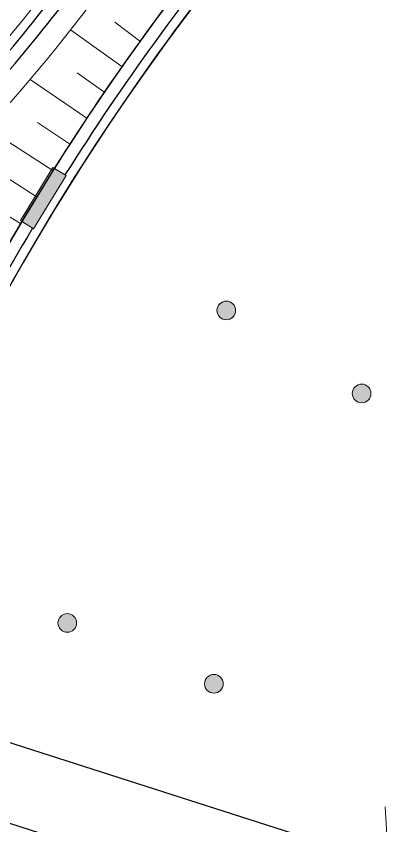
# Model space of a CAD drawing. Header units: millimetres. Extents: x 72919 to 485785, y -53256 to 338519.
# Drawn here: x 153689 to 165600, y 201859 to 227842 of the extents above; entities that cross this region are included whole.
import ezdxf

# ---------------------------------------------------------------- set-up
doc = ezdxf.new("R2010")
doc.units = ezdxf.units.MM
for name, color, linetype, lineweight in [('door', 177, 'Continuous', 9), ('gr', 251, 'Continuous', 40), ('wall', 5, 'Continuous', 40)]:
    doc.layers.add(name, color=color, linetype=linetype, lineweight=lineweight)

# ---------------------------------------------------------------- blocks, each defined once
blk = doc.blocks.new('Откосы  по обваловке')
at = {"layer": 'gr', "lineweight": 18, "flags": 128}
for points in [[(35090.466, 33011.868, -0.000842), (35090.713, 33011.857, -0.153561), (35132.176, 32996.655)], [(35088.333, 33010.529, -0.008019), (35090.648, 33010.458, -0.155149), (35131.676, 32995.272)], [(35068.129, 32997.717, -0.061872), (35078.327, 33001.161, -0.041019), (35088.879, 33002.435, -0.127601), (35115.374, 32996.178, 0.069515), (35128.51, 32991.429)], [(35068.568, 32996.374, -0.062987), (35078.608, 32999.79, -0.040974), (35088.921, 33001.036, -0.127547), (35114.72, 32994.94, 0.06927), (35128.171, 32990.07, 0.06927)], [(35041.412, 32979.342), (35073.025, 32989.679, -0.175307), (35126.635, 32988.014), (35128.669, 32987.173)]]:
    blk.add_lwpolyline(points, format="xyb", dxfattribs=at)
for points in [[(35115.413, 32994.582), (35114.739, 32991.685)], [(35117.317, 32993.661), (35116.685, 32991.223)], [(35116.098, 32992.943), (35115.717, 32991.475)], [(35119.226, 32992.831), (35118.619, 32990.713)], [(35117.997, 32992.173), (35117.658, 32990.988)], [(35121.147, 32992.087), (35120.539, 32990.153)], [(35119.9, 32991.456), (35119.585, 32990.453)], [(35121.822, 32990.816), (35121.498, 32989.87)]]:
    blk.add_lwpolyline(points, dxfattribs=at)

msp = doc.modelspace()

# ---------------------------------------------------------------- hatches: boundary and pattern name
at = {"ltscale": 500, "true_color": 0x000000}
h = msp.add_hatch(color=18, dxfattribs=at)
h.dxf.hatch_style = 1
edge = h.paths.add_edge_path()
edge.add_arc((160442.01336, 218400.53078), 300, 0, 360)
h = msp.add_hatch(color=18, dxfattribs=at)
h.dxf.hatch_style = 1
edge = h.paths.add_edge_path()
edge.add_arc((164790.4782, 215735.7881), 300, 0, 360)
h = msp.add_hatch(color=18, dxfattribs=at)
h.dxf.hatch_style = 1
edge = h.paths.add_edge_path()
edge.add_arc((155331.30109, 208370.19319), 300, 0, 360)
h = msp.add_hatch(color=18, dxfattribs=at)
h.dxf.hatch_style = 1
edge = h.paths.add_edge_path()
edge.add_arc((155331.30109, 208370.19319), 300, 0, 360)
h = msp.add_hatch(color=18, dxfattribs=at)
h.dxf.hatch_style = 1
edge = h.paths.add_edge_path()
edge.add_arc((160043.08671, 206418.50768), 300, 0, 360)
h = msp.add_hatch(color=18, dxfattribs=at)
h.dxf.hatch_style = 1
edge = h.paths.add_edge_path()
edge.add_arc((160043.08671, 206418.50768), 300, 0, 360)
at = {"layer": 'wall', "lineweight": 18, "ltscale": 0.007407, "true_color": 0x000000}
h = msp.add_hatch(color=18, dxfattribs=at)
h.dxf.hatch_style = 1
h.paths.add_polyline_path([(155294.46987, 222726.3021), (154249.47274, 221021.02177), (153823.15265, 221282.27105), (154868.14978, 222987.55138)])

# ---------------------------------------------------------------- linework, layer by layer
at = {"color": 18, "ltscale": 500, "true_color": 0x000000}
for p, q in [((167143.28876, 200159.77377), (146918.54963, 206618.98162)), ((166025.65133, 197925.83222), (146151.95058, 204272.92837))]:
    msp.add_line(p, q, dxfattribs=at)
for points in [[(415650.43379, 180914.99944, 0.4142135624), (336810.43379, 259754.99944), (221610.43379, 259754.99944, 0.4142135624), (142770.43379, 180914.99944), (142770.43379, 104414.99944, 0.4142135624), (221610.43379, 25574.99944), (336810.43379, 25574.99944, 0.4142135624), (415650.43379, 104414.99944)], [(414950.43379, 180914.99944, 0.4142135624), (336810.43379, 259054.99944), (221610.43379, 259054.99944, 0.4142135624), (143470.43379, 180914.99944), (143470.43379, 104414.99944, 0.4142135624), (221610.43379, 26274.99944), (336810.43379, 26274.99944, 0.4142135624), (414950.43379, 104414.99944)]]:
    msp.add_lwpolyline(points, format="xyb", close=True, dxfattribs=at)
for points in [[(163302.39845, 232934.54015, 0.1841557629), (143470.43379, 180914.99944, 0.1841557629)], [(161015.40207, 231352.95867, 0.0329396854), (154916.18942, 222958.11265, 0.0329396854)], [(161319.58905, 231093.15845, 0.0329073073), (155257.27306, 222749.09633, 0.0329073073)], [(153871.19229, 221252.83232, 0.0329396854), (149160.31432, 212007.21372, 0.0329396854)], [(154212.27593, 221043.816, 0.0329073073), (149529.89601, 211854.12797, 0.0329073073)]]:
    msp.add_lwpolyline(points, format="xyb", dxfattribs=at)
for centre, radius, start, end in [((195992.11367, 178509.46689), 73291.61687, 123.8939227215, 159.3631446121), ((195992.11367, 178509.46689), 72891.61687, 124.1216740727, 159.2983858726), ((114651.12278, 259458.18029), 50776.44617, 314.062531975, 322.829168401), ((114651.12278, 259458.18029), 51176.44617, 314.062531975, 322.577760368)]:
    msp.add_arc(centre, radius, start, end, dxfattribs=at)
at = {"layer": 'door', "linetype": 'ByBlock', "ltscale": 100}
msp.add_line((165548.32919, 202467.76064), (165599.73202, 201569.22976), dxfattribs=at)
at = {"layer": 'wall', "color": 18, "lineweight": 18, "ltscale": 0.007407, "true_color": 0x000000}
for p, q in [((153823.15265, 221282.27105), (154868.14978, 222987.55138)), ((154868.14978, 222987.55138), (155294.46987, 222726.3021)), ((155294.46987, 222726.3021), (154249.47274, 221021.02177)), ((155257.27306, 222749.09633), (155294.46987, 222726.3021)), ((154249.47274, 221021.02177), (153823.15265, 221282.27105)), ((154249.47274, 221021.02177), (154212.27593, 221043.816))]:
    msp.add_line(p, q, dxfattribs=at)
for centre in [(160442.02839, 218399.04648), (164790.49323, 215734.3038), (155331.31612, 208368.70888), (155331.31612, 208368.70888), (160043.10174, 206417.02338), (160043.10174, 206417.02338)]:
    msp.add_circle(centre, 300, dxfattribs=at)

# ---------------------------------------------------------------- block references
at = {"layer": 'wall', "color": 18, "lineweight": 18, "ltscale": 0.007407, "true_color": 0x000000, "xscale": 999.9999999999999, "yscale": 999.9999999999999, "zscale": 999.9999999999999, "rotation": 71.89262594900111}
msp.add_blockref('Откосы  по обваловке', (20598007.21244, -43408295.21277), dxfattribs=at)

doc.saveas('drawing.dxf')
